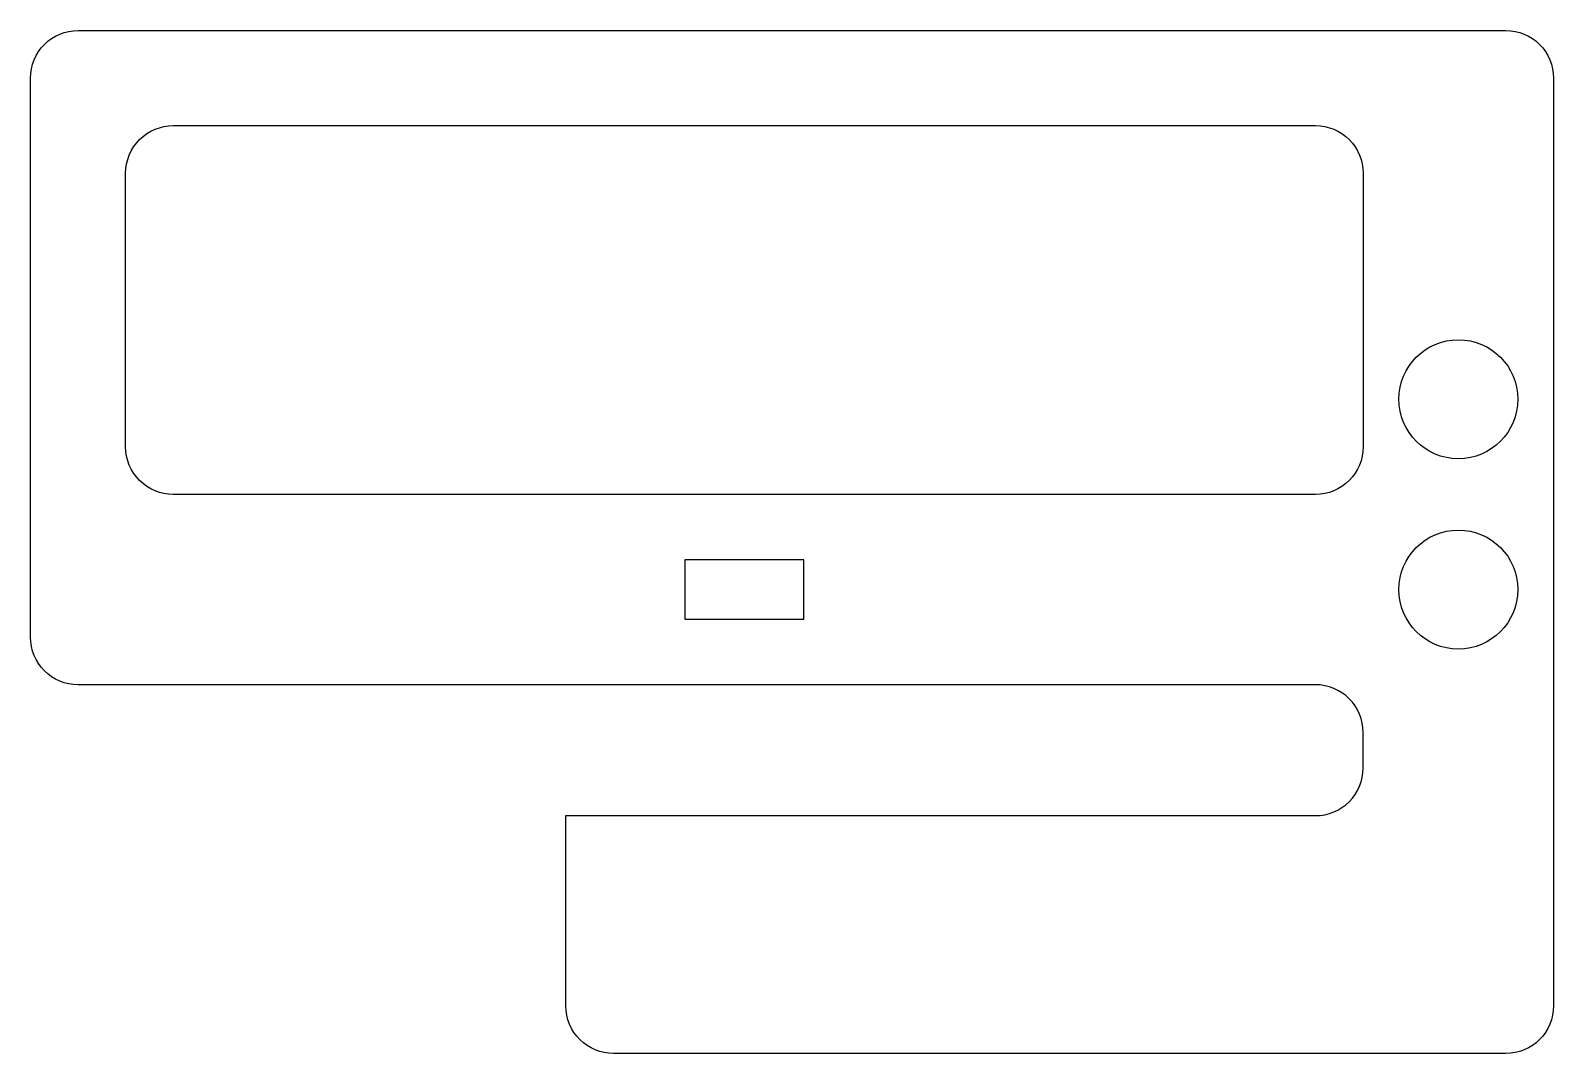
# Model space of a CAD drawing. Header units: inches. Extents: x -3.06 to 4.94, y 0 to 5.38.
import ezdxf

# ---------------------------------------------------------------- set-up
doc = ezdxf.new("R2010")
doc.units = ezdxf.units.IN
doc.layers.get('0').update_dxf_attribs({"linetype": 'CONTINUOUS'})

msp = doc.modelspace()

# ---------------------------------------------------------------- linework, layer by layer
for points in [[(-0.25, 0.25), (-0.25, 1.25), (3.6875, 1.25, 0.4142136), (3.9375, 1.5), (3.9375, 1.6875, 0.4142136), (3.6875, 1.9375), (-2.8125, 1.9375, -0.4142136), (-3.0625, 2.1875), (-3.0625, 5.125, -0.4142136), (-2.8125, 5.375), (4.6875, 5.375, -0.4142136), (4.9375, 5.125), (4.9375, 0.25, -0.4142136), (4.6875, 0), (0, 0, -0.4142136)], [(3.9375, 3.1875, -0.4142136), (3.6875, 2.9375), (-2.3125, 2.9375, -0.4142136), (-2.5625, 3.1875), (-2.5625, 4.625, -0.4142136), (-2.3125, 4.875), (3.6875, 4.875, -0.4142136), (3.9375, 4.625)]]:
    msp.add_lwpolyline(points, format="xyb", close=True)
msp.add_lwpolyline([(0.375, 2.28125), (1, 2.28125), (1, 2.59375), (0.375, 2.59375)], close=True)
for centre in [(4.4375, 3.4375), (4.4375, 2.4375)]:
    msp.add_circle(centre, 0.3125)

doc.saveas('drawing.dxf')
